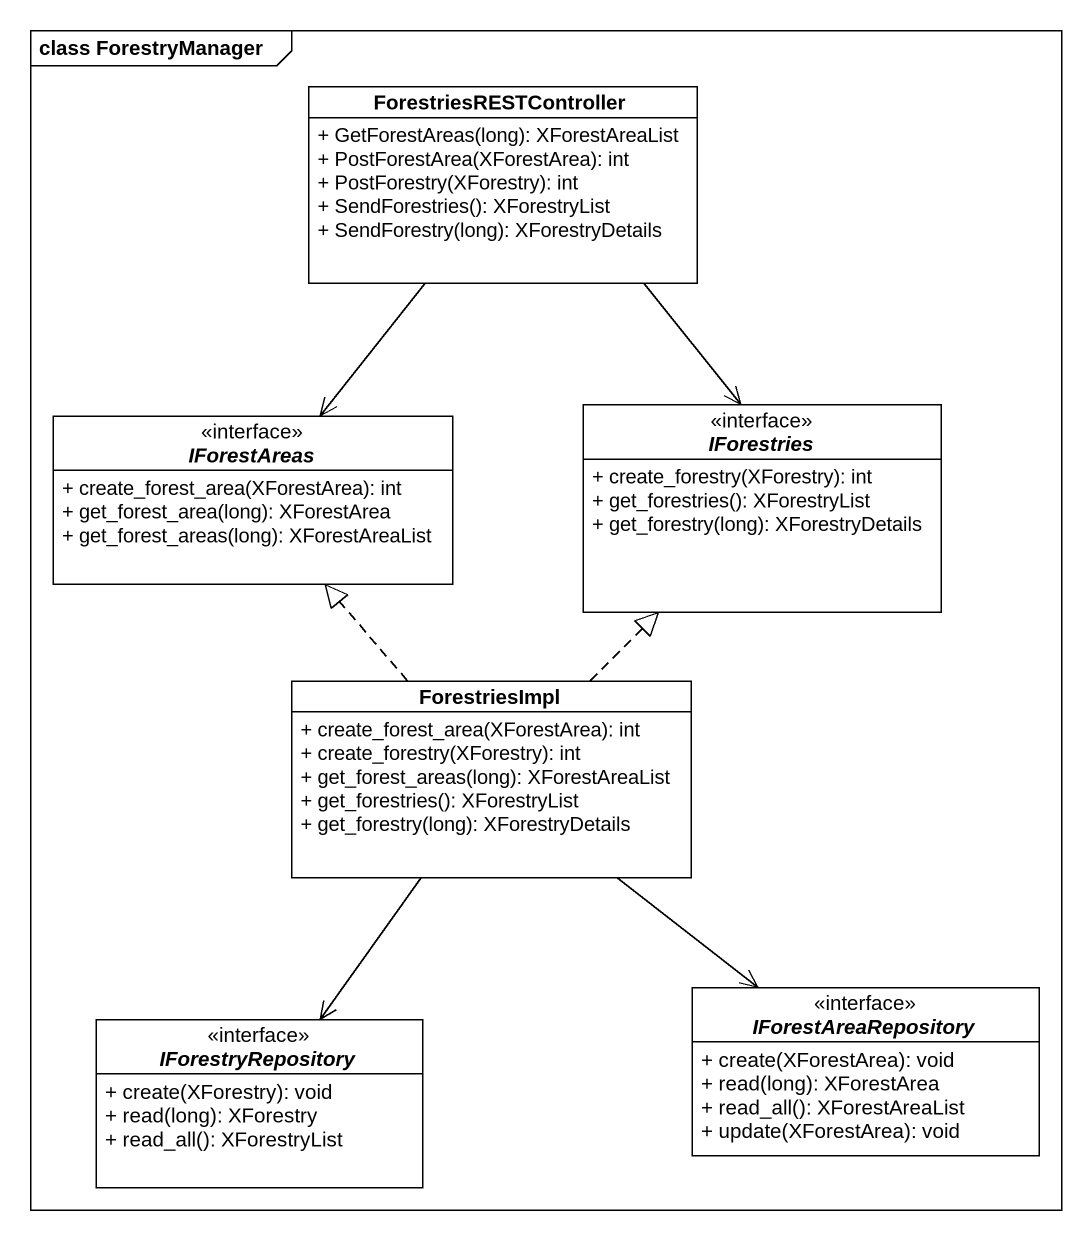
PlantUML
@startuml
mainframe class ForestryManager
hide circle
hide empty members
skinparam classAttributeIconSize 0
class ForestriesRESTController {
  + GetForestAreas(long): XForestAreaList
  + PostForestArea(XForestArea): int
  + PostForestry(XForestry): int
  + SendForestries(): XForestryList
  + SendForestry(long): XForestryDetails
}
interface IForestAreas <<interface>> {
  + create_forest_area(XForestArea): int
  + get_forest_area(long): XForestArea
  + get_forest_areas(long): XForestAreaList
}
interface IForestries <<interface>> {
  + create_forestry(XForestry): int
  + get_forestries(): XForestryList
  + get_forestry(long): XForestryDetails
}
class ForestriesImpl {
  + create_forest_area(XForestArea): int
  + create_forestry(XForestry): int
  + get_forest_areas(long): XForestAreaList
  + get_forestries(): XForestryList
  + get_forestry(long): XForestryDetails
}
interface IForestryRepository <<interface>> {
  + create(XForestry): void
  + read(long): XForestry
  + read_all(): XForestryList
}
interface IForestAreaRepository <<interface>> {
  + create(XForestArea): void
  + read(long): XForestArea
  + read_all(): XForestAreaList
  + update(XForestArea): void
}
ForestriesRESTController --> IForestAreas
ForestriesRESTController --> IForestries
ForestriesImpl .up.|> IForestAreas
ForestriesImpl .up.|> IForestries
ForestriesImpl --> IForestryRepository
ForestriesImpl --> IForestAreaRepository
@enduml
